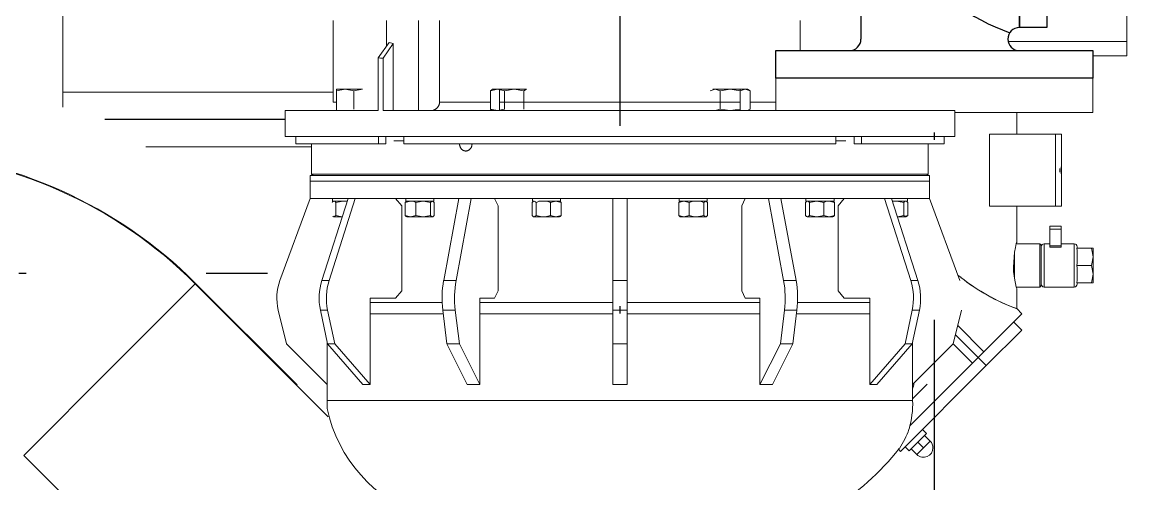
# Model space of a CAD drawing. Extents: x -160 to 364724, y -100 to 7353297.
# Drawn here: x 362144.16 to 362159.5, y 7349219.89 to 7349226.3 of the extents above; entities that cross this region are included whole.
import ezdxf

# ---------------------------------------------------------------- set-up
doc = ezdxf.new("R2010")
doc.units = 0
doc.header["$LTSCALE"] = 5
doc.linetypes.add('________________', pattern=[0])
doc.linetypes.add('SGC_DASHDOT', pattern=[1, 0.5, -0.25, 0, -0.25])
for name, color, linetype in [('BOMBA', 1, 'Continuous'), ('FLANGES', 2, 'Continuous'), ('SGC-Eixos', 253, 'SGC_DASHDOT'), ('SGC-Tubos (Desenho Bifilar)', 3, 'Continuous')]:
    doc.layers.add(name, color=color, linetype=linetype)
doc.layers.add('ESCADA', color=2, linetype='Continuous', lineweight=20)

msp = doc.modelspace()

# ---------------------------------------------------------------- linework, layer by layer
at = {"layer": 'BOMBA', "linetype": '________________', "lineweight": 9}
for p, q in [((362159.503, 7349226.029), (362159.503, 7349227.789)), ((362148.484, 7349226.319), (362148.484, 7349225.189)), ((362149.223, 7349226.319), (362149.223, 7349225.967)), ((362149.666, 7349226.319), (362149.666, 7349225.069)), ((362149.96, 7349226.319), (362149.96, 7349225.189)), ((362154.967, 7349225.902), (362154.967, 7349226.319)), ((362149.258, 7349226.015), (362149.106, 7349225.8)), ((362149.317, 7349225.999), (362149.175, 7349225.799)), ((362149.258, 7349226.015), (362149.317, 7349225.999)), ((362149.317, 7349225.999), (362149.317, 7349225.069)), ((362157.854, 7349226.029), (362159.503, 7349226.029)), ((362159.503, 7349225.829), (362159.503, 7349226.029)), ((362159.03, 7349225.829), (362159.503, 7349225.829)), ((362149.106, 7349225.8), (362149.106, 7349225.069)), ((362149.175, 7349225.799), (362149.175, 7349225.069)), ((362154.63, 7349225.069), (362154.63, 7349225.522)), ((362159.03, 7349225.042), (362159.03, 7349225.522)), ((362148.648, 7349225.365), (362148.528, 7349225.344)), ((362148.528, 7349225.344), (362148.528, 7349225.365)), ((362148.648, 7349225.365), (362148.528, 7349225.365)), ((362148.528, 7349225.344), (362148.528, 7349225.091)), ((362148.768, 7349225.344), (362148.648, 7349225.365)), ((362148.888, 7349225.365), (362148.648, 7349225.365)), ((362148.888, 7349225.365), (362148.768, 7349225.344)), ((362148.768, 7349225.344), (362148.768, 7349225.091)), ((362150.763, 7349225.365), (362150.665, 7349225.344)), ((362150.665, 7349225.344), (362150.684, 7349225.36)), ((362150.665, 7349225.344), (362150.665, 7349225.091)), ((362150.693, 7349225.365), (362150.684, 7349225.36)), ((362150.763, 7349225.365), (362150.693, 7349225.365)), ((362150.861, 7349225.344), (362150.763, 7349225.365)), ((362150.995, 7349225.365), (362150.763, 7349225.365)), ((362150.793, 7349225.365), (362150.793, 7349225.069)), ((362150.995, 7349225.365), (362150.861, 7349225.344)), ((362150.861, 7349225.344), (362150.861, 7349225.091)), ((362151.129, 7349225.344), (362150.995, 7349225.365)), ((362151.165, 7349225.365), (362150.995, 7349225.365)), ((362151.165, 7349225.365), (362151.129, 7349225.344)), ((362151.129, 7349225.344), (362151.129, 7349225.091)), ((362153.786, 7349225.365), (362153.717, 7349225.344)), ((362153.754, 7349225.365), (362153.786, 7349225.365)), ((362153.856, 7349225.344), (362153.786, 7349225.365)), ((362153.994, 7349225.365), (362153.786, 7349225.365)), ((362153.994, 7349225.365), (362153.856, 7349225.344)), ((362153.856, 7349225.344), (362153.856, 7349225.091)), ((362154.133, 7349225.344), (362153.994, 7349225.365)), ((362154.202, 7349225.365), (362153.994, 7349225.365)), ((362154.202, 7349225.365), (362154.133, 7349225.344)), ((362154.133, 7349225.344), (362154.133, 7349225.091)), ((362154.134, 7349225.069), (362154.134, 7349225.365)), ((362154.271, 7349225.344), (362154.202, 7349225.365)), ((362154.234, 7349225.365), (362154.202, 7349225.365)), ((362154.271, 7349225.344), (362154.234, 7349225.365)), ((362154.271, 7349225.344), (362154.271, 7349225.091)), ((362148.528, 7349225.189), (362148.484, 7349225.189)), ((362150.665, 7349225.189), (362149.96, 7349225.189)), ((362154.134, 7349225.189), (362150.793, 7349225.189)), ((362154.63, 7349225.189), (362154.271, 7349225.189)), ((362149.106, 7349225.069), (362147.814, 7349225.069)), ((362147.814, 7349225.069), (362147.814, 7349224.709)), ((362148.528, 7349225.069), (362148.528, 7349225.091)), ((362157.114, 7349225.069), (362149.175, 7349225.069)), ((362150.665, 7349225.091), (362150.763, 7349225.069)), ((362150.684, 7349225.074), (362150.665, 7349225.091)), ((362150.684, 7349225.074), (362150.693, 7349225.069)), ((362150.763, 7349225.069), (362150.861, 7349225.091)), ((362153.786, 7349225.069), (362153.856, 7349225.091)), ((362153.856, 7349225.091), (362153.994, 7349225.069)), ((362153.994, 7349225.069), (362154.133, 7349225.091)), ((362154.234, 7349225.069), (362154.271, 7349225.091)), ((362157.114, 7349224.709), (362157.114, 7349225.069)), ((362157.114, 7349225.042), (362159.03, 7349225.042)), ((362157.973, 7349224.742), (362157.973, 7349225.042)), ((362157.594, 7349224.742), (362157.594, 7349223.742)), ((362158.514, 7349224.742), (362157.594, 7349224.742)), ((362158.514, 7349224.742), (362158.514, 7349223.742)), ((362158.594, 7349224.742), (362158.514, 7349224.742)), ((362158.594, 7349224.742), (362158.594, 7349223.742)), ((362147.814, 7349224.709), (362157.114, 7349224.709)), ((362147.964, 7349224.709), (362147.964, 7349224.609)), ((362149.11, 7349224.609), (362147.964, 7349224.609)), ((362148.184, 7349224.609), (362148.184, 7349224.189)), ((362149.11, 7349224.609), (362149.11, 7349224.709)), ((362149.212, 7349224.609), (362149.11, 7349224.609)), ((362149.212, 7349224.609), (362149.212, 7349224.709)), ((362149.463, 7349224.649), (362149.324, 7349224.649)), ((362149.463, 7349224.709), (362149.463, 7349224.609)), ((362155.464, 7349224.609), (362149.463, 7349224.609)), ((362150.238, 7349224.609), (362150.238, 7349224.605)), ((362150.238, 7349224.605), (362150.238, 7349224.601)), ((362150.238, 7349224.601), (362150.238, 7349224.597)), ((362150.238, 7349224.597), (362150.239, 7349224.593)), ((362150.239, 7349224.593), (362150.239, 7349224.588)), ((362150.239, 7349224.588), (362150.24, 7349224.584)), ((362150.24, 7349224.584), (362150.241, 7349224.58)), ((362150.241, 7349224.58), (362150.242, 7349224.576)), ((362150.242, 7349224.576), (362150.244, 7349224.572)), ((362150.405, 7349224.574), (362150.406, 7349224.578)), ((362150.406, 7349224.578), (362150.407, 7349224.582)), ((362150.407, 7349224.582), (362150.408, 7349224.586)), ((362150.408, 7349224.586), (362150.409, 7349224.59)), ((362150.409, 7349224.59), (362150.41, 7349224.594)), ((362150.41, 7349224.599), (362150.411, 7349224.602)), ((362150.41, 7349224.594), (362150.41, 7349224.599)), ((362150.411, 7349224.606), (362150.411, 7349224.609)), ((362150.411, 7349224.602), (362150.411, 7349224.606)), ((362155.464, 7349224.609), (362155.464, 7349224.709)), ((362155.603, 7349224.649), (362155.464, 7349224.649)), ((362155.716, 7349224.709), (362155.716, 7349224.609)), ((362155.817, 7349224.609), (362155.716, 7349224.609)), ((362155.817, 7349224.709), (362155.817, 7349224.609)), ((362156.964, 7349224.609), (362155.817, 7349224.609)), ((362156.744, 7349224.189), (362156.744, 7349224.609)), ((362156.964, 7349224.609), (362156.964, 7349224.709)), ((362150.244, 7349224.572), (362150.245, 7349224.568)), ((362150.245, 7349224.568), (362150.246, 7349224.565)), ((362150.246, 7349224.565), (362150.248, 7349224.561)), ((362150.248, 7349224.561), (362150.25, 7349224.557)), ((362150.25, 7349224.557), (362150.252, 7349224.554)), ((362150.252, 7349224.554), (362150.254, 7349224.55)), ((362150.254, 7349224.55), (362150.256, 7349224.547)), ((362150.256, 7349224.547), (362150.259, 7349224.544)), ((362150.259, 7349224.544), (362150.261, 7349224.54)), ((362150.261, 7349224.54), (362150.263, 7349224.537)), ((362150.263, 7349224.537), (362150.266, 7349224.535)), ((362150.266, 7349224.535), (362150.269, 7349224.532)), ((362150.269, 7349224.532), (362150.272, 7349224.529)), ((362150.272, 7349224.529), (362150.275, 7349224.527)), ((362150.275, 7349224.527), (362150.278, 7349224.524)), ((362150.278, 7349224.524), (362150.281, 7349224.522)), ((362150.281, 7349224.522), (362150.284, 7349224.52)), ((362150.284, 7349224.52), (362150.287, 7349224.518)), ((362150.287, 7349224.518), (362150.29, 7349224.517)), ((362150.29, 7349224.517), (362150.294, 7349224.515)), ((362150.294, 7349224.515), (362150.297, 7349224.514)), ((362150.297, 7349224.514), (362150.301, 7349224.513)), ((362150.301, 7349224.513), (362150.305, 7349224.512)), ((362150.305, 7349224.512), (362150.308, 7349224.511)), ((362150.308, 7349224.511), (362150.312, 7349224.51)), ((362150.312, 7349224.51), (362150.315, 7349224.51)), ((362150.315, 7349224.51), (362150.319, 7349224.509)), ((362150.319, 7349224.509), (362150.322, 7349224.509)), ((362150.322, 7349224.509), (362150.324, 7349224.509)), ((362150.324, 7349224.509), (362150.326, 7349224.509)), ((362150.326, 7349224.509), (362150.33, 7349224.509)), ((362150.33, 7349224.509), (362150.334, 7349224.51)), ((362150.334, 7349224.51), (362150.337, 7349224.51)), ((362150.337, 7349224.51), (362150.341, 7349224.511)), ((362150.341, 7349224.511), (362150.344, 7349224.512)), ((362150.344, 7349224.512), (362150.348, 7349224.513)), ((362150.348, 7349224.513), (362150.351, 7349224.514)), ((362150.351, 7349224.514), (362150.355, 7349224.516)), ((362150.355, 7349224.516), (362150.358, 7349224.517)), ((362150.358, 7349224.517), (362150.362, 7349224.519)), ((362150.362, 7349224.519), (362150.365, 7349224.521)), ((362150.365, 7349224.521), (362150.368, 7349224.523)), ((362150.368, 7349224.523), (362150.371, 7349224.525)), ((362150.371, 7349224.525), (362150.374, 7349224.528)), ((362150.374, 7349224.528), (362150.377, 7349224.53)), ((362150.377, 7349224.53), (362150.38, 7349224.533)), ((362150.38, 7349224.533), (362150.383, 7349224.536)), ((362150.383, 7349224.536), (362150.385, 7349224.539)), ((362150.385, 7349224.539), (362150.388, 7349224.542)), ((362150.388, 7349224.542), (362150.39, 7349224.545)), ((362150.39, 7349224.545), (362150.393, 7349224.548)), ((362150.393, 7349224.548), (362150.395, 7349224.552)), ((362150.395, 7349224.552), (362150.397, 7349224.555)), ((362150.397, 7349224.555), (362150.399, 7349224.559)), ((362150.399, 7349224.559), (362150.401, 7349224.562)), ((362150.401, 7349224.562), (362150.402, 7349224.566)), ((362150.402, 7349224.566), (362150.404, 7349224.57)), ((362150.404, 7349224.57), (362150.405, 7349224.574)), ((362158.574, 7349224.268), (362158.574, 7349224.215)), ((362158.574, 7349224.215), (362158.574, 7349224.268)), ((362158.589, 7349224.29), (362158.593, 7349224.29)), ((362158.589, 7349224.192), (362158.589, 7349224.29)), ((362158.593, 7349224.29), (362158.593, 7349224.192)), ((362148.164, 7349224.169), (362156.764, 7349224.169)), ((362148.164, 7349224.169), (362148.164, 7349224.089)), ((362148.184, 7349224.189), (362156.744, 7349224.189)), ((362148.184, 7349224.189), (362148.204, 7349224.169)), ((362156.724, 7349224.169), (362156.744, 7349224.189)), ((362156.764, 7349224.089), (362156.764, 7349224.169)), ((362158.593, 7349224.192), (362158.589, 7349224.192)), ((362148.164, 7349224.089), (362156.764, 7349224.089)), ((362156.764, 7349224.089), (362148.164, 7349224.089)), ((362148.164, 7349224.089), (362148.164, 7349223.849)), ((362156.764, 7349223.849), (362156.764, 7349224.089)), ((362148.164, 7349223.849), (362147.743, 7349222.712)), ((362148.165, 7349223.849), (362148.164, 7349223.849)), ((362148.69, 7349223.849), (362148.165, 7349223.849)), ((362148.69, 7349223.849), (362148.325, 7349222.712)), ((362148.79, 7349223.849), (362148.425, 7349222.712)), ((362148.472, 7349223.849), (362148.472, 7349223.813)), ((362148.485, 7349223.813), (362148.472, 7349223.813)), ((362148.478, 7349223.808), (362148.473, 7349223.804)), ((362148.484, 7349223.811), (362148.478, 7349223.808)), ((362148.487, 7349223.813), (362148.481, 7349223.809)), ((362148.494, 7349223.813), (362148.484, 7349223.811)), ((362148.494, 7349223.813), (362148.485, 7349223.813)), ((362148.51, 7349223.807), (362148.494, 7349223.813)), ((362148.507, 7349223.813), (362148.494, 7349223.813)), ((362148.621, 7349223.813), (362148.507, 7349223.813)), ((362148.621, 7349223.813), (362148.52, 7349223.797)), ((362148.676, 7349223.808), (362148.621, 7349223.813)), ((362148.678, 7349223.813), (362148.621, 7349223.813)), ((362148.74, 7349223.849), (362148.69, 7349223.849)), ((362148.74, 7349223.849), (362148.69, 7349223.849)), ((362148.79, 7349223.849), (362148.74, 7349223.849)), ((362148.79, 7349223.849), (362148.74, 7349223.849)), ((362148.791, 7349223.849), (362148.79, 7349223.849)), ((362150.227, 7349223.849), (362148.79, 7349223.849)), ((362149.434, 7349223.749), (362149.347, 7349223.849)), ((362149.557, 7349223.813), (362149.484, 7349223.797)), ((362149.484, 7349223.797), (362149.498, 7349223.809)), ((362149.49, 7349223.849), (362149.49, 7349223.813)), ((362149.557, 7349223.813), (362149.498, 7349223.813)), ((362149.505, 7349223.813), (362149.498, 7349223.809)), ((362149.603, 7349223.807), (362149.557, 7349223.813)), ((362149.602, 7349223.813), (362149.557, 7349223.813)), ((362149.731, 7349223.813), (362149.602, 7349223.813)), ((362149.731, 7349223.813), (362149.631, 7349223.797)), ((362149.832, 7349223.797), (362149.731, 7349223.813)), ((362149.88, 7349223.813), (362149.731, 7349223.813)), ((362149.858, 7349223.813), (362149.832, 7349223.797)), ((362149.871, 7349223.809), (362149.865, 7349223.813)), ((362149.885, 7349223.797), (362149.871, 7349223.809)), ((362149.88, 7349223.813), (362149.88, 7349223.849)), ((362150.227, 7349223.849), (362150.017, 7349222.712)), ((362150.4, 7349223.849), (362150.19, 7349222.712)), ((362150.314, 7349223.849), (362150.227, 7349223.849)), ((362150.314, 7349223.849), (362150.227, 7349223.849)), ((362150.4, 7349223.849), (362150.314, 7349223.849)), ((362150.4, 7349223.849), (362150.314, 7349223.849)), ((362150.401, 7349223.849), (362150.4, 7349223.849)), ((362152.364, 7349223.849), (362150.4, 7349223.849)), ((362150.772, 7349223.749), (362150.722, 7349223.849)), ((362151.26, 7349223.809), (362151.246, 7349223.797)), ((362151.251, 7349223.849), (362151.251, 7349223.813)), ((362151.259, 7349223.813), (362151.251, 7349223.813)), ((362151.272, 7349223.813), (362151.259, 7349223.813)), ((362151.272, 7349223.813), (362151.26, 7349223.809)), ((362151.266, 7349223.813), (362151.26, 7349223.809)), ((362151.293, 7349223.804), (362151.272, 7349223.813)), ((362151.4, 7349223.813), (362151.336, 7349223.813)), ((362151.4, 7349223.813), (362151.338, 7349223.807)), ((362151.462, 7349223.807), (362151.4, 7349223.813)), ((362151.463, 7349223.813), (362151.4, 7349223.813)), ((362151.633, 7349223.813), (362151.463, 7349223.813)), ((362151.574, 7349223.813), (362151.5, 7349223.797)), ((362151.647, 7349223.797), (362151.574, 7349223.813)), ((362151.633, 7349223.809), (362151.626, 7349223.813)), ((362151.641, 7349223.813), (362151.633, 7349223.813)), ((362151.633, 7349223.809), (362151.647, 7349223.797)), ((362151.641, 7349223.813), (362151.641, 7349223.849)), ((362152.464, 7349223.849), (362152.364, 7349223.849)), ((362152.364, 7349223.849), (362152.364, 7349222.712)), ((362152.464, 7349223.849), (362152.364, 7349223.849)), ((362152.564, 7349223.849), (362152.464, 7349223.849)), ((362152.564, 7349223.849), (362152.464, 7349223.849)), ((362152.564, 7349223.849), (362152.564, 7349222.712)), ((362154.527, 7349223.849), (362152.564, 7349223.849)), ((362153.353, 7349223.813), (362153.28, 7349223.797)), ((362153.28, 7349223.797), (362153.294, 7349223.809)), ((362153.286, 7349223.849), (362153.286, 7349223.813)), ((362153.294, 7349223.813), (362153.286, 7349223.813)), ((362153.465, 7349223.813), (362153.294, 7349223.813)), ((362153.301, 7349223.813), (362153.294, 7349223.809)), ((362153.427, 7349223.797), (362153.353, 7349223.813)), ((362153.527, 7349223.813), (362153.465, 7349223.813)), ((362153.527, 7349223.813), (362153.466, 7349223.807)), ((362153.59, 7349223.807), (362153.527, 7349223.813)), ((362153.592, 7349223.813), (362153.527, 7349223.813)), ((362153.676, 7349223.813), (362153.592, 7349223.813)), ((362153.655, 7349223.813), (362153.628, 7349223.797)), ((362153.667, 7349223.809), (362153.661, 7349223.813)), ((362153.681, 7349223.797), (362153.667, 7349223.809)), ((362153.676, 7349223.813), (362153.676, 7349223.849)), ((362154.155, 7349223.749), (362154.205, 7349223.849)), ((362154.205, 7349223.849), (362154.526, 7349223.849)), ((362154.526, 7349223.849), (362154.527, 7349223.849)), ((362154.527, 7349223.849), (362154.737, 7349222.712)), ((362154.614, 7349223.849), (362154.527, 7349223.849)), ((362154.614, 7349223.849), (362154.527, 7349223.849)), ((362154.7, 7349223.849), (362154.614, 7349223.849)), ((362154.7, 7349223.849), (362154.614, 7349223.849)), ((362154.7, 7349223.849), (362154.91, 7349222.712)), ((362156.137, 7349223.849), (362154.7, 7349223.849)), ((362155.056, 7349223.809), (362155.042, 7349223.797)), ((362155.047, 7349223.849), (362155.047, 7349223.813)), ((362155.055, 7349223.813), (362155.047, 7349223.813)), ((362155.069, 7349223.813), (362155.055, 7349223.813)), ((362155.069, 7349223.813), (362155.056, 7349223.809)), ((362155.062, 7349223.813), (362155.056, 7349223.809)), ((362155.089, 7349223.804), (362155.069, 7349223.813)), ((362155.196, 7349223.813), (362155.069, 7349223.813)), ((362155.196, 7349223.813), (362155.095, 7349223.797)), ((362155.296, 7349223.797), (362155.196, 7349223.813)), ((362155.326, 7349223.813), (362155.196, 7349223.813)), ((362155.37, 7349223.813), (362155.325, 7349223.807)), ((362155.37, 7349223.813), (362155.326, 7349223.813)), ((362155.443, 7349223.797), (362155.37, 7349223.813)), ((362155.429, 7349223.813), (362155.37, 7349223.813)), ((362155.429, 7349223.809), (362155.422, 7349223.813)), ((362155.429, 7349223.809), (362155.443, 7349223.797)), ((362155.437, 7349223.813), (362155.437, 7349223.849)), ((362155.493, 7349223.749), (362155.58, 7349223.849)), ((362155.58, 7349223.849), (362156.136, 7349223.849)), ((362156.136, 7349223.849), (362156.137, 7349223.849)), ((362156.137, 7349223.849), (362156.502, 7349222.712)), ((362156.187, 7349223.849), (362156.137, 7349223.849)), ((362156.187, 7349223.849), (362156.137, 7349223.849)), ((362156.237, 7349223.849), (362156.187, 7349223.849)), ((362156.237, 7349223.849), (362156.187, 7349223.849)), ((362156.237, 7349223.849), (362156.602, 7349222.712)), ((362156.762, 7349223.849), (362156.237, 7349223.849)), ((362156.306, 7349223.813), (362156.249, 7349223.813)), ((362156.306, 7349223.813), (362156.251, 7349223.808)), ((362156.407, 7349223.797), (362156.306, 7349223.813)), ((362156.42, 7349223.813), (362156.306, 7349223.813)), ((362156.433, 7349223.813), (362156.417, 7349223.807)), ((362156.433, 7349223.813), (362156.42, 7349223.813)), ((362156.447, 7349223.809), (362156.433, 7349223.813)), ((362156.455, 7349223.813), (362156.433, 7349223.813)), ((362156.446, 7349223.809), (362156.44, 7349223.813)), ((362156.46, 7349223.797), (362156.447, 7349223.809)), ((362156.455, 7349223.849), (362156.762, 7349223.849)), ((362156.455, 7349223.813), (362156.455, 7349223.849)), ((362156.762, 7349223.849), (362156.764, 7349223.849)), ((362156.764, 7349223.849), (362157.184, 7349222.712)), ((362148.473, 7349223.804), (362148.467, 7349223.797)), ((362148.52, 7349223.797), (362148.51, 7349223.807)), ((362148.52, 7349223.613), (362148.52, 7349223.797)), ((362149.434, 7349222.569), (362149.434, 7349223.749)), ((362149.484, 7349223.613), (362149.484, 7349223.797)), ((362149.631, 7349223.797), (362149.603, 7349223.807)), ((362149.631, 7349223.613), (362149.631, 7349223.797)), ((362149.832, 7349223.613), (362149.832, 7349223.797)), ((362149.885, 7349223.613), (362149.885, 7349223.797)), ((362150.772, 7349222.569), (362150.772, 7349223.749)), ((362151.246, 7349223.613), (362151.246, 7349223.797)), ((362151.299, 7349223.797), (362151.293, 7349223.804)), ((362151.338, 7349223.807), (362151.299, 7349223.797)), ((362151.299, 7349223.613), (362151.299, 7349223.797)), ((362151.5, 7349223.797), (362151.462, 7349223.807)), ((362151.5, 7349223.613), (362151.5, 7349223.797)), ((362151.647, 7349223.613), (362151.647, 7349223.797)), ((362153.28, 7349223.613), (362153.28, 7349223.797)), ((362153.466, 7349223.807), (362153.427, 7349223.797)), ((362153.427, 7349223.613), (362153.427, 7349223.797)), ((362153.628, 7349223.797), (362153.59, 7349223.807)), ((362153.628, 7349223.613), (362153.628, 7349223.797)), ((362153.681, 7349223.613), (362153.681, 7349223.797)), ((362154.155, 7349222.569), (362154.155, 7349223.749)), ((362155.042, 7349223.613), (362155.042, 7349223.797)), ((362155.095, 7349223.797), (362155.089, 7349223.804)), ((362155.095, 7349223.613), (362155.095, 7349223.797)), ((362155.325, 7349223.807), (362155.296, 7349223.797)), ((362155.296, 7349223.613), (362155.296, 7349223.797)), ((362155.443, 7349223.613), (362155.443, 7349223.797)), ((362155.493, 7349222.569), (362155.493, 7349223.749)), ((362156.417, 7349223.807), (362156.407, 7349223.797)), ((362156.407, 7349223.613), (362156.407, 7349223.797)), ((362156.46, 7349223.613), (362156.46, 7349223.797)), ((362158.514, 7349223.742), (362157.594, 7349223.742)), ((362157.973, 7349223.242), (362157.973, 7349223.742)), ((362158.594, 7349223.742), (362158.514, 7349223.742)), ((362148.478, 7349223.603), (362148.483, 7349223.6)), ((362148.481, 7349223.601), (362148.487, 7349223.597)), ((362148.483, 7349223.6), (362148.494, 7349223.597)), ((362148.494, 7349223.597), (362148.52, 7349223.613)), ((362148.494, 7349223.597), (362148.609, 7349223.597)), ((362148.52, 7349223.613), (362148.609, 7349223.597)), ((362149.484, 7349223.613), (362149.557, 7349223.597)), ((362149.498, 7349223.601), (362149.484, 7349223.613)), ((362149.498, 7349223.601), (362149.505, 7349223.597)), ((362149.505, 7349223.597), (362149.557, 7349223.597)), ((362149.557, 7349223.597), (362149.631, 7349223.613)), ((362149.557, 7349223.597), (362149.731, 7349223.597)), ((362149.631, 7349223.613), (362149.731, 7349223.597)), ((362149.731, 7349223.597), (362149.832, 7349223.613)), ((362149.731, 7349223.597), (362149.858, 7349223.597)), ((362149.832, 7349223.613), (362149.858, 7349223.597)), ((362149.858, 7349223.597), (362149.871, 7349223.601)), ((362149.865, 7349223.597), (362149.858, 7349223.597)), ((362149.865, 7349223.597), (362149.871, 7349223.601)), ((362149.871, 7349223.601), (362149.885, 7349223.613)), ((362151.246, 7349223.613), (362151.26, 7349223.601)), ((362151.26, 7349223.601), (362151.272, 7349223.597)), ((362151.26, 7349223.601), (362151.266, 7349223.597)), ((362151.266, 7349223.597), (362151.272, 7349223.597)), ((362151.272, 7349223.597), (362151.299, 7349223.613)), ((362151.272, 7349223.597), (362151.4, 7349223.597)), ((362151.299, 7349223.613), (362151.361, 7349223.6)), ((362151.361, 7349223.6), (362151.4, 7349223.597)), ((362151.4, 7349223.597), (362151.446, 7349223.601)), ((362151.4, 7349223.597), (362151.574, 7349223.597)), ((362151.446, 7349223.601), (362151.5, 7349223.613)), ((362151.5, 7349223.613), (362151.574, 7349223.597)), ((362151.574, 7349223.597), (362151.647, 7349223.613)), ((362151.574, 7349223.597), (362151.626, 7349223.597)), ((362151.626, 7349223.597), (362151.633, 7349223.601)), ((362151.647, 7349223.613), (362151.633, 7349223.601)), ((362153.28, 7349223.613), (362153.353, 7349223.597)), ((362153.294, 7349223.601), (362153.28, 7349223.613)), ((362153.294, 7349223.601), (362153.301, 7349223.597)), ((362153.301, 7349223.597), (362153.353, 7349223.597)), ((362153.353, 7349223.597), (362153.427, 7349223.613)), ((362153.353, 7349223.597), (362153.527, 7349223.597)), ((362153.427, 7349223.613), (362153.48, 7349223.601)), ((362153.48, 7349223.601), (362153.527, 7349223.597)), ((362153.527, 7349223.597), (362153.585, 7349223.603)), ((362153.527, 7349223.597), (362153.655, 7349223.597)), ((362153.585, 7349223.603), (362153.628, 7349223.613)), ((362153.628, 7349223.613), (362153.655, 7349223.597)), ((362153.655, 7349223.597), (362153.667, 7349223.601)), ((362153.655, 7349223.597), (362153.661, 7349223.597)), ((362153.661, 7349223.597), (362153.667, 7349223.601)), ((362153.667, 7349223.601), (362153.681, 7349223.613)), ((362155.042, 7349223.613), (362155.056, 7349223.601)), ((362155.056, 7349223.601), (362155.069, 7349223.597)), ((362155.056, 7349223.601), (362155.062, 7349223.597)), ((362155.062, 7349223.597), (362155.069, 7349223.597)), ((362155.069, 7349223.597), (362155.095, 7349223.613)), ((362155.069, 7349223.597), (362155.196, 7349223.597)), ((362155.095, 7349223.613), (362155.196, 7349223.597)), ((362155.196, 7349223.597), (362155.296, 7349223.613)), ((362155.196, 7349223.597), (362155.37, 7349223.597)), ((362155.296, 7349223.613), (362155.37, 7349223.597)), ((362155.37, 7349223.597), (362155.443, 7349223.613)), ((362155.37, 7349223.597), (362155.422, 7349223.597)), ((362155.422, 7349223.597), (362155.429, 7349223.601)), ((362155.443, 7349223.613), (362155.429, 7349223.601)), ((362156.318, 7349223.597), (362156.407, 7349223.613)), ((362156.318, 7349223.597), (362156.433, 7349223.597)), ((362156.46, 7349223.613), (362156.387, 7349223.597)), ((362156.407, 7349223.613), (362156.433, 7349223.597)), ((362156.433, 7349223.597), (362156.444, 7349223.6)), ((362156.44, 7349223.597), (362156.446, 7349223.601)), ((362156.444, 7349223.6), (362156.46, 7349223.613)), ((362158.433, 7349223.466), (362158.433, 7349223.426)), ((362158.593, 7349223.466), (362158.433, 7349223.466)), ((362158.433, 7349223.426), (362158.593, 7349223.426)), ((362158.433, 7349223.426), (362158.433, 7349223.192)), ((362158.593, 7349223.466), (362158.593, 7349223.426)), ((362158.593, 7349223.426), (362158.593, 7349223.192)), ((362157.968, 7349223.225), (362157.955, 7349223.171)), ((362157.973, 7349223.242), (362157.968, 7349223.225)), ((362158.293, 7349223.222), (362157.968, 7349223.222)), ((362158.293, 7349222.895), (362158.293, 7349223.222)), ((362158.313, 7349223.202), (362158.293, 7349223.222)), ((362158.313, 7349223.202), (362158.313, 7349222.897)), ((362158.353, 7349223.222), (362158.353, 7349222.622)), ((362158.433, 7349223.222), (362158.353, 7349223.222)), ((362158.773, 7349223.222), (362158.593, 7349223.222)), ((362158.773, 7349222.622), (362158.773, 7349223.222)), ((362157.943, 7349223.107), (362157.928, 7349222.899)), ((362157.955, 7349223.171), (362157.943, 7349223.107)), ((362157.943, 7349223.108), (362157.943, 7349223.095)), ((362157.943, 7349223.095), (362157.943, 7349222.895)), ((362158.433, 7349223.192), (362158.593, 7349223.192)), ((362158.433, 7349223.192), (362158.433, 7349223.176)), ((362158.593, 7349223.176), (362158.433, 7349223.176)), ((362158.593, 7349223.192), (362158.593, 7349223.176)), ((362158.809, 7349223.162), (362158.813, 7349223.129)), ((362158.813, 7349223.162), (362158.809, 7349223.162)), ((362158.83, 7349223.162), (362158.809, 7349223.162)), ((362158.813, 7349223.182), (362158.813, 7349223.162)), ((362158.813, 7349223.129), (362158.813, 7349222.955)), ((362159.012, 7349223.162), (362158.83, 7349223.162)), ((362159.033, 7349223.042), (362159.012, 7349223.162)), ((362159.012, 7349223.162), (362159.033, 7349223.162)), ((362159.012, 7349222.922), (362159.033, 7349223.042)), ((362159.033, 7349223.162), (362159.033, 7349223.042)), ((362159.033, 7349222.802), (362159.033, 7349223.042)), ((362157.928, 7349222.899), (362157.931, 7349222.839)), ((362157.943, 7349222.895), (362157.943, 7349222.864)), ((362158.293, 7349222.622), (362158.293, 7349222.895)), ((362158.313, 7349222.897), (362158.313, 7349222.642)), ((362158.813, 7349222.955), (362158.809, 7349222.922)), ((362158.809, 7349222.922), (362158.813, 7349222.889)), ((362159.012, 7349222.922), (362158.809, 7349222.922)), ((362158.813, 7349222.889), (362158.813, 7349222.715)), ((362159.033, 7349222.802), (362159.012, 7349222.922)), ((362157.156, 7349222.788), (362157.2, 7349222.754)), ((362157.156, 7349222.788), (362157.2, 7349222.754)), ((362157.931, 7349222.839), (362157.942, 7349222.743)), ((362157.942, 7349222.743), (362157.968, 7349222.619)), ((362157.943, 7349222.864), (362157.943, 7349222.749)), ((362157.943, 7349222.749), (362157.943, 7349222.736)), ((362159.012, 7349222.682), (362159.033, 7349222.802)), ((362159.033, 7349222.682), (362159.033, 7349222.802)), ((362146.568, 7349222.667), (362145.378, 7349221.477)), ((362146.568, 7349222.667), (362145.378, 7349221.477)), ((362147.982, 7349221.263), (362146.568, 7349222.677)), ((362148.412, 7349220.823), (362146.568, 7349222.667)), ((362148.425, 7349222.712), (362148.325, 7349222.712)), ((362150.19, 7349222.712), (362150.017, 7349222.712)), ((362152.564, 7349222.712), (362152.364, 7349222.712)), ((362152.364, 7349222.712), (362152.364, 7349222.303)), ((362152.564, 7349222.712), (362152.564, 7349222.303)), ((362154.91, 7349222.712), (362154.737, 7349222.712)), ((362156.602, 7349222.712), (362156.502, 7349222.712)), ((362157.968, 7349222.622), (362158.293, 7349222.622)), ((362157.968, 7349222.619), (362157.973, 7349222.602)), ((362157.973, 7349222.323), (362157.973, 7349222.602)), ((362158.293, 7349222.622), (362158.313, 7349222.642)), ((362158.353, 7349222.622), (362158.773, 7349222.622)), ((362158.813, 7349222.715), (362158.809, 7349222.682)), ((362158.809, 7349222.682), (362158.813, 7349222.682)), ((362158.83, 7349222.682), (362158.809, 7349222.682)), ((362158.813, 7349222.682), (362158.813, 7349222.662)), ((362159.012, 7349222.682), (362158.83, 7349222.682)), ((362159.033, 7349222.682), (362159.012, 7349222.682)), ((362148.994, 7349222.469), (362149.347, 7349222.469)), ((362148.994, 7349221.269), (362148.994, 7349222.469)), ((362149.347, 7349222.469), (362149.434, 7349222.569)), ((362150.518, 7349222.469), (362150.722, 7349222.469)), ((362150.518, 7349221.269), (362150.518, 7349222.469)), ((362150.722, 7349222.469), (362150.772, 7349222.569)), ((362154.205, 7349222.469), (362154.155, 7349222.569)), ((362154.409, 7349222.469), (362154.205, 7349222.469)), ((362154.409, 7349221.269), (362154.409, 7349222.469)), ((362155.58, 7349222.469), (362155.493, 7349222.569)), ((362155.933, 7349222.469), (362155.58, 7349222.469)), ((362155.933, 7349221.269), (362155.933, 7349222.469)), ((362147.72, 7349222.303), (362147.834, 7349221.835)), ((362148.405, 7349222.303), (362148.305, 7349222.303)), ((362148.305, 7349222.303), (362148.404, 7349221.835)), ((362148.405, 7349222.303), (362148.504, 7349221.835)), ((362149.996, 7349222.409), (362148.994, 7349222.409)), ((362150.178, 7349222.303), (362150.005, 7349222.303)), ((362150.005, 7349222.303), (362150.062, 7349221.835)), ((362150.178, 7349222.303), (362150.235, 7349221.835)), ((362152.364, 7349222.409), (362150.518, 7349222.409)), ((362152.564, 7349222.303), (362152.364, 7349222.303)), ((362152.364, 7349222.303), (362152.364, 7349221.835)), ((362154.409, 7349222.409), (362152.564, 7349222.409)), ((362152.564, 7349222.303), (362152.564, 7349221.835)), ((362154.749, 7349222.303), (362154.692, 7349221.835)), ((362154.922, 7349222.303), (362154.749, 7349222.303)), ((362154.922, 7349222.303), (362154.865, 7349221.835)), ((362155.928, 7349222.409), (362154.931, 7349222.409)), ((362156.522, 7349222.303), (362156.423, 7349221.835)), ((362156.622, 7349222.303), (362156.522, 7349222.303)), ((362156.622, 7349222.303), (362156.523, 7349221.835)), ((362157.208, 7349222.303), (362157.093, 7349221.835)), ((362157.968, 7349222.324), (362157.973, 7349222.322)), ((362157.973, 7349222.322), (362157.973, 7349222.323)), ((362157.973, 7349222.322), (362157.973, 7349222.322)), ((362158.044, 7349222.251), (362157.973, 7349222.322)), ((362157.973, 7349222.322), (362157.973, 7349222.322)), ((362148.994, 7349222.249), (362150.012, 7349222.249)), ((362150.518, 7349222.249), (362152.364, 7349222.249)), ((362152.564, 7349222.249), (362154.409, 7349222.249)), ((362154.917, 7349222.249), (362155.931, 7349222.249)), ((362157.518, 7349221.725), (362158.044, 7349222.251)), ((362158.044, 7349222.025), (362157.931, 7349222.138)), ((362157.155, 7349222.088), (362157.518, 7349221.725)), ((362157.551, 7349221.532), (362158.044, 7349222.025)), ((362147.834, 7349221.835), (362148.4, 7349221.269)), ((362148.4, 7349221.269), (362148.4, 7349221.856)), ((362148.504, 7349221.835), (362148.404, 7349221.835)), ((362148.404, 7349221.835), (362148.894, 7349221.269)), ((362148.504, 7349221.835), (362148.994, 7349221.269)), ((362150.235, 7349221.835), (362150.062, 7349221.835)), ((362150.062, 7349221.835), (362150.345, 7349221.269)), ((362150.235, 7349221.835), (362150.518, 7349221.269)), ((362152.564, 7349221.835), (362152.364, 7349221.835)), ((362152.364, 7349221.835), (362152.364, 7349221.269)), ((362152.564, 7349221.835), (362152.564, 7349221.269)), ((362154.692, 7349221.835), (362154.409, 7349221.269)), ((362154.865, 7349221.835), (362154.582, 7349221.269)), ((362154.865, 7349221.835), (362154.692, 7349221.835)), ((362156.423, 7349221.835), (362155.933, 7349221.269)), ((362156.523, 7349221.835), (362156.033, 7349221.269)), ((362156.523, 7349221.835), (362156.423, 7349221.835)), ((362156.528, 7349221.269), (362156.528, 7349221.856)), ((362157.093, 7349221.835), (362156.528, 7349221.269)), ((362157.091, 7349221.832), (362157.358, 7349221.565)), ((362157.124, 7349221.959), (362157.438, 7349221.645)), ((362157.124, 7349221.959), (362157.438, 7349221.645)), ((362157.518, 7349221.725), (362157.438, 7349221.645)), ((362156.361, 7349220.342), (362157.551, 7349221.532)), ((362157.358, 7349221.565), (362156.491, 7349220.698)), ((362157.358, 7349221.565), (362157.438, 7349221.645)), ((362157.551, 7349221.532), (362157.438, 7349221.645)), ((362145.378, 7349221.477), (362144.242, 7349220.341)), ((362145.378, 7349221.477), (362144.242, 7349220.341)), ((362148.4, 7349221.269), (362148.4, 7349221.049)), ((362148.994, 7349221.269), (362148.894, 7349221.269)), ((362150.518, 7349221.269), (362150.345, 7349221.269)), ((362152.564, 7349221.269), (362152.364, 7349221.269)), ((362154.582, 7349221.269), (362154.409, 7349221.269)), ((362156.033, 7349221.269), (362155.933, 7349221.269)), ((362156.729, 7349221.274), (362156.528, 7349221.073)), ((362156.528, 7349221.049), (362156.528, 7349221.269)), ((362148.4, 7349221.049), (362156.528, 7349221.049)), ((362148.4, 7349221.049), (362148.4, 7349220.975)), ((362148.4, 7349220.975), (362148.4, 7349220.936)), ((362148.4, 7349220.936), (362148.4, 7349220.936)), ((362156.481, 7349220.349), (362156.722, 7349220.59)), ((362156.722, 7349220.59), (362156.665, 7349220.646)), ((362156.68, 7349220.391), (362156.601, 7349220.469)), ((362156.726, 7349220.437), (362156.68, 7349220.391)), ((362156.772, 7349220.483), (362156.693, 7349220.561)), ((362156.772, 7349220.483), (362156.726, 7349220.437)), ((362144.242, 7349220.341), (362144.188, 7349220.287)), ((362144.242, 7349220.341), (362144.188, 7349220.287)), ((362144.188, 7349220.287), (362145.022, 7349219.452)), ((362156.361, 7349220.342), (362156.335, 7349220.368)), ((362156.425, 7349220.406), (362156.481, 7349220.349)), ((362156.588, 7349220.299), (362156.509, 7349220.377)), ((362156.634, 7349220.345), (362156.588, 7349220.299)), ((362156.68, 7349220.391), (362156.634, 7349220.345))]:
    msp.add_line(p, q, dxfattribs=at)
at = {"layer": 'BOMBA', "linetype": '________________', "lineweight": 9, "extrusion": (0, 0, -1)}
for p, q in [((362149.96, 7349225.189), (362149.96, 7349225.184)), ((362149.84, 7349225.069), (362149.834, 7349225.069)), ((362149.846, 7349225.07), (362149.84, 7349225.069)), ((362149.852, 7349225.07), (362149.846, 7349225.07)), ((362149.858, 7349225.071), (362149.852, 7349225.07)), ((362149.864, 7349225.073), (362149.858, 7349225.071)), ((362149.87, 7349225.074), (362149.864, 7349225.073)), ((362149.875, 7349225.076), (362149.87, 7349225.074)), ((362149.88, 7349225.077), (362149.875, 7349225.076)), ((362149.885, 7349225.079), (362149.88, 7349225.077)), ((362149.89, 7349225.082), (362149.885, 7349225.079)), ((362149.895, 7349225.084), (362149.89, 7349225.082)), ((362149.899, 7349225.086), (362149.895, 7349225.084)), ((362149.903, 7349225.089), (362149.899, 7349225.086)), ((362149.908, 7349225.092), (362149.903, 7349225.089)), ((362149.913, 7349225.095), (362149.908, 7349225.092)), ((362149.917, 7349225.099), (362149.913, 7349225.095)), ((362149.921, 7349225.102), (362149.917, 7349225.099)), ((362149.924, 7349225.105), (362149.921, 7349225.102)), ((362149.928, 7349225.109), (362149.924, 7349225.105)), ((362149.931, 7349225.113), (362149.928, 7349225.109)), ((362149.934, 7349225.117), (362149.931, 7349225.113)), ((362149.937, 7349225.121), (362149.934, 7349225.117)), ((362149.94, 7349225.125), (362149.937, 7349225.121)), ((362149.943, 7349225.129), (362149.94, 7349225.125)), ((362149.945, 7349225.133), (362149.943, 7349225.129)), ((362149.947, 7349225.137), (362149.945, 7349225.133)), ((362149.949, 7349225.141), (362149.947, 7349225.137)), ((362149.951, 7349225.146), (362149.949, 7349225.141)), ((362149.953, 7349225.15), (362149.951, 7349225.146)), ((362149.955, 7349225.155), (362149.953, 7349225.15)), ((362149.956, 7349225.16), (362149.955, 7349225.155)), ((362149.957, 7349225.165), (362149.956, 7349225.16)), ((362149.958, 7349225.17), (362149.957, 7349225.165)), ((362149.959, 7349225.174), (362149.958, 7349225.17)), ((362149.96, 7349225.179), (362149.959, 7349225.174)), ((362149.96, 7349225.184), (362149.96, 7349225.179))]:
    msp.add_line(p, q, dxfattribs=at)
at = {"layer": 'BOMBA', "linetype": '________________', "lineweight": 9}
for centre, radius, start, end in [((362142.147, 7349218.245), 6.253, 45, 87.2501), ((362142.147, 7349218.255), 6.253, 45, 86.6686), ((362158.353, 7349223.182), 0.04, 90, 180), ((362158.773, 7349223.182), 0.04, 0, 90), ((362158.952, 7349224.986), 2.838, 231.8658, 249.7103), ((362158.952, 7349224.986), 2.838, 231.8655, 249.8203), ((362148.4, 7349222.469), 0.7, 159.7053, 193.7213), ((362158.353, 7349222.662), 0.04, 180, 270), ((362158.773, 7349222.662), 0.04, 270, 0), ((362155.797, 7349221.419), 0.761, 343.67, 350.1468), ((362155.249, 7349221.006), 1.28, 343.8125, 1.9375), ((362150.354, 7349221.345), 1.997, 191.8242, 251.7044), ((362155.431, 7349221.003), 1.105, 325.739, 341.3079), ((362156.68, 7349220.391), 0.13, 0, 45), ((362153.295, 7349222.828), 3.909, 283.8496, 321.2533), ((362156.68, 7349220.391), 0.13, 225, 0)]:
    msp.add_arc(centre, radius, start, end, dxfattribs=at)
at = {"layer": 'BOMBA', "linetype": '________________', "lineweight": 9, "extrusion": (0, 0, -1)}
for centre, major_axis, ratio, start_param, end_param in [((362152.464, 7349230.449), (-4.296, -4.296), 0.414214, 5.890486, 5.911993), ((362154.409, 7349222.469), (0, 0.7), 0.5, 1.216588, 1.810278), ((362154.582, 7349222.469), (0, 0.7), 0.5, 1.216588, 1.810278), ((362155.933, 7349222.469), (0, 0.7), 0.866025, 1.216588, 1.810278), ((362156.033, 7349222.469), (0, 0.7), 0.866025, 1.216588, 1.810278)]:
    msp.add_ellipse(centre, major_axis=major_axis, ratio=ratio, start_param=start_param, end_param=end_param, dxfattribs=at)
at = {"layer": 'BOMBA', "linetype": '________________', "lineweight": 9}
for centre, ratio in [((362148.894, 7349222.469), 0.866025), ((362148.994, 7349222.469), 0.866025), ((362150.345, 7349222.469), 0.5), ((362150.518, 7349222.469), 0.5)]:
    msp.add_ellipse(centre, major_axis=(0, 0.7), ratio=ratio, start_param=1.216588, end_param=1.810278, dxfattribs=at)
at = {"layer": 'ESCADA'}
for p, q in [((362144.73, 7349285.745), (362144.73, 7349225.118)), ((362148.484, 7349225.325), (362144.73, 7349225.325)), ((362148.184, 7349224.565), (362145.882, 7349224.565))]:
    msp.add_line(p, q, dxfattribs=at)
at = {"layer": 'FLANGES'}
for p, q in [((362158.01, 7349226.222), (362158.01, 7349230.622)), ((362158.39, 7349230.622), (362158.39, 7349226.222)), ((362158.39, 7349226.222), (362158.01, 7349226.222)), ((362154.63, 7349225.522), (362154.63, 7349225.902)), ((362154.63, 7349225.902), (362159.03, 7349225.902)), ((362159.03, 7349225.902), (362159.03, 7349225.522)), ((362159.03, 7349225.522), (362154.63, 7349225.522))]:
    msp.add_line(p, q, dxfattribs=at)
at = {"layer": 'SGC-Eixos', "ltscale": 2}
for p, q in [((362156.83, 7349207.066), (362156.83, 7349268.563)), ((362152.464, 7349239.957), (362152.464, 7349212.033)), ((362136.619, 7349222.815), (362147.573, 7349222.815))]:
    msp.add_line(p, q, dxfattribs=at)
at = {"layer": 'SGC-Eixos'}
msp.add_line((362147.814, 7349224.945), (362144.23, 7349224.945), dxfattribs=at)
at = {"layer": 'SGC-Tubos (Desenho Bifilar)'}
for p, q in [((362158.01, 7349230.622), (362158.01, 7349226.222)), ((362155.81, 7349228.422), (362155.81, 7349226.062))]:
    msp.add_line(p, q, dxfattribs=at)
for centre, radius, start, end in [((362158.831, 7349228.881), 2.892, 183.7206, 250.7451), ((362158.01, 7349226.062), 0.16, 90, 270), ((362155.65, 7349226.062), 0.16, 270, 0.0111)]:
    msp.add_arc(centre, radius, start, end, dxfattribs=at)

doc.saveas('drawing.dxf')
